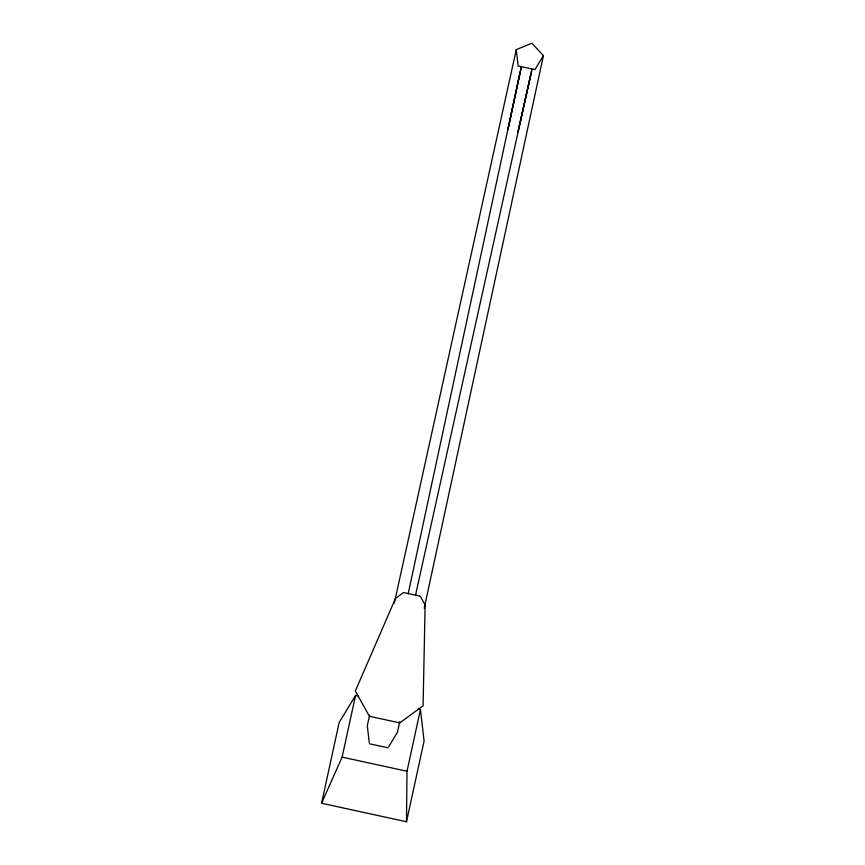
<?xml version="1.0" encoding="UTF-8"?>
<svg xmlns="http://www.w3.org/2000/svg" width="865" height="865" viewBox="0 0 865 865"><rect width="100%" height="100%" fill="white"/><g stroke="black" fill="none" stroke-linecap="round" stroke-linejoin="round"><path stroke-width="1.3" d="M358.164 695.968L355.569 695.406L339.177 722.47L321.564 803.239L406.485 821.75L407.004 771.256L420.455 709.549L417.86 708.986M521.108 67.913L507.842 129.945L520.125 72.325M408.172 593.812L521.368 66.605M399.749 721.67L397.478 732.223L388.709 746.711M424.218 608.236L543.436 55.576L531.899 43.25L516.275 49.651L394.321 603.1M321.564 803.239L342.118 757.113L355.569 695.406M406.485 821.75L424.088 740.991L420.455 709.549M369.636 715.106L367.311 725.649L369.236 742.462M415.481 595.412L532.051 68.941M530.796 74.66L517.962 132.15L531.748 70.238M543.436 55.576L534.927 69.622L518.146 65.956L516.275 49.651M369.387 743.759L388.028 747.825M342.118 757.113L407.004 771.256M425.126 604.97L423.082 705.797L399.792 722.902L369.398 716.274L355.331 691.027L395.456 598.504L403.533 592.536L420.239 596.18L425.126 604.97"/></g></svg>
